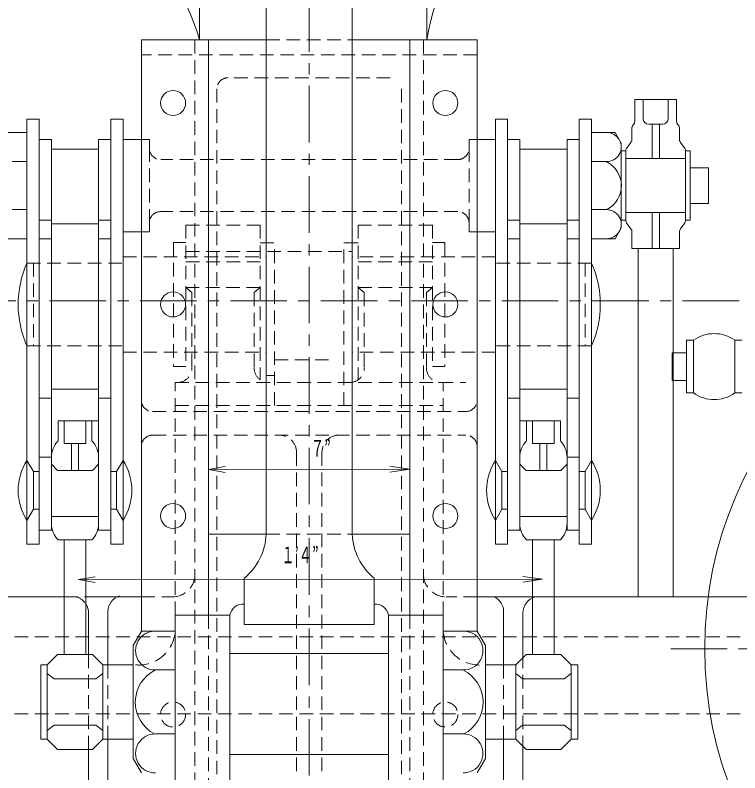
# Model space of a CAD drawing. Units: millimetres, scale not verified. Extents: x -5945 to 5945, y -4205 to 4205.
# Drawn here: x -1834 to -1193, y 980 to 1650 of the extents above; entities that cross this region are included whole.
import ezdxf
from ezdxf.enums import TextEntityAlignment as Align

# ---------------------------------------------------------------- set-up
doc = ezdxf.new("R2010")
doc.units = ezdxf.units.MM
doc.header["$LTSCALE"] = 10
doc.linetypes.add('CHAIN1', pattern=[8, 5, -1, 1, -1])
doc.linetypes.add('DASHED1', pattern=[1.8, 1.2, -0.6])
for name, color, linetype, lineweight in [('0-0_0', 3, 'Continuous', 18), ('0-1_芯', 4, 'CHAIN1', 18), ('0-2_寸法', 2, 'Continuous', 18)]:
    doc.layers.add(name, color=color, linetype=linetype, lineweight=lineweight)
doc.styles.add('ＭＳ ゴシック', font='')
doc.styles.get('ＭＳ ゴシック').set_extended_font_data('MS Gothic')

msp = doc.modelspace()

# ---------------------------------------------------------------- linework, layer by layer
at = {"layer": '0-0_0'}
for p, q in [((-1612.2, 1190.76), (-1612.2, 2036.79)), ((-1536, 1190.76), (-1536, 2036.79)), ((-1671.04, 1731.26), (-1671.04, 1627.92)), ((-1470.11, 1726.64), (-1470.11, 1627.92)), ((-1722.61, 1627.92), (-1612.2, 1627.92)), ((-1722.61, 1627.92), (-1722.61, 1105.1)), ((-1663.1, 1627.92), (-1663.1, 1119.18)), ((-1425.6, 1627.92), (-1536, 1627.92)), ((-1485.1, 1627.92), (-1485.1, 1119.18)), ((-1425.6, 1627.92), (-1425.6, 1105.1)), ((-1278.75, 1575.19), (-1278.75, 1558.44)), ((-1256.48, 1575.19), (-1256.48, 1558.44)), ((-1823.81, 1557.84), (-1823.81, 1181.96)), ((-1823.81, 1557.84), (-1813.02, 1557.84)), ((-1813.02, 1557.84), (-1813.02, 1181.96)), ((-1749.59, 1557.84), (-1738.8, 1557.84)), ((-1749.59, 1557.84), (-1749.59, 1181.96)), ((-1738.8, 1557.84), (-1738.8, 1181.96)), ((-1398.61, 1557.84), (-1409.41, 1557.84)), ((-1409.41, 1557.84), (-1409.41, 1181.96)), ((-1398.61, 1557.84), (-1398.61, 1181.96)), ((-1335.19, 1557.84), (-1335.19, 1181.96)), ((-1324.4, 1557.84), (-1335.19, 1557.84)), ((-1324.4, 1557.84), (-1324.4, 1181.96)), ((-1288.83, 1549.19), (-1288.59, 1540.37)), ((-1273.75, 1553.44), (-1261.48, 1553.44)), ((-1270.86, 1553.44), (-1270.86, 1523)), ((-1264.37, 1553.44), (-1264.37, 1523)), ((-1246.4, 1549.19), (-1246.64, 1540.37)), ((-1823.81, 1546.05), (-1844.62, 1546.05)), ((-1324.4, 1546.05), (-1303.59, 1546.05)), ((-1303.59, 1546.05), (-1298.11, 1536.56)), ((-1813.02, 1539.88), (-1802.22, 1539.88)), ((-1802.22, 1539.88), (-1802.22, 1194.34)), ((-1760.39, 1539.88), (-1760.39, 1194.34)), ((-1749.59, 1539.88), (-1760.39, 1539.88)), ((-1722.61, 1539.88), (-1738.8, 1539.88)), ((-1425.6, 1539.88), (-1409.41, 1539.88)), ((-1398.61, 1539.88), (-1387.82, 1539.88)), ((-1387.82, 1539.88), (-1387.82, 1194.34)), ((-1345.99, 1539.88), (-1345.99, 1194.34)), ((-1335.19, 1539.88), (-1345.99, 1539.88)), ((-1298.11, 1536.56), (-1298.11, 1461.6)), ((-1289.61, 1537.21), (-1292.96, 1532.8)), ((-1245.62, 1537.21), (-1242.27, 1532.8)), ((-1802.22, 1531.17), (-1760.39, 1531.17)), ((-1345.99, 1531.17), (-1387.82, 1531.17)), ((-1293.98, 1529.77), (-1298.11, 1529.77)), ((-1293.98, 1529.77), (-1293.98, 1468.39)), ((-1241.25, 1529.77), (-1241.25, 1468.39)), ((-1293.98, 1523), (-1241.25, 1523)), ((-1823.81, 1520.29), (-1836.92, 1520.29)), ((-1324.4, 1520.29), (-1311.29, 1520.29)), ((-1220.84, 1514.77), (-1237.12, 1514.77)), ((-1220.84, 1514.77), (-1220.84, 1483.39)), ((-1220.84, 1483.39), (-1237.12, 1483.39)), ((-1823.81, 1477.87), (-1836.92, 1477.87)), ((-1324.4, 1477.87), (-1311.29, 1477.87)), ((-1293.98, 1475.16), (-1241.25, 1475.16)), ((-1270.86, 1443.31), (-1270.86, 1475.16)), ((-1264.37, 1443.31), (-1264.37, 1475.16)), ((-1813.02, 1468.5), (-1802.22, 1468.5)), ((-1749.59, 1468.5), (-1760.39, 1468.5)), ((-1398.61, 1468.5), (-1387.82, 1468.5)), ((-1335.19, 1468.5), (-1345.99, 1468.5)), ((-1293.98, 1468.39), (-1298.11, 1468.39)), ((-1241.25, 1468.39), (-1237.12, 1468.39)), ((-1802.22, 1465.39), (-1760.39, 1465.39)), ((-1345.99, 1465.39), (-1387.82, 1465.39)), ((-1303.59, 1452.11), (-1298.11, 1461.6)), ((-1289.61, 1460.95), (-1292.96, 1465.36)), ((-1245.62, 1460.95), (-1242.27, 1465.36)), ((-1722.61, 1458.28), (-1738.8, 1458.28)), ((-1425.6, 1458.28), (-1409.41, 1458.28)), ((-1288.59, 1457.92), (-1288.59, 1443.31)), ((-1246.64, 1457.92), (-1246.64, 1443.31)), ((-1823.81, 1452.11), (-1844.62, 1452.11)), ((-1813.02, 1452.05), (-1802.22, 1452.05)), ((-1749.59, 1452.05), (-1760.39, 1452.05)), ((-1398.61, 1452.05), (-1387.82, 1452.05)), ((-1335.19, 1452.05), (-1345.99, 1452.05)), ((-1324.4, 1452.11), (-1303.59, 1452.11)), ((-1288.59, 1443.31), (-1246.64, 1443.31)), ((-1283, 1443.31), (-1283, 1135.39)), ((-1252.23, 1443.31), (-1252.23, 1135.39)), ((-1240.46, 1362.28), (-1240.46, 1315.73)), ((-1240.46, 1362.28), (-1234.24, 1362.28)), ((-1234.24, 1362.28), (-1234.24, 1315.73)), ((-1197.56, 1362.28), (-1197.56, 1315.73)), ((-1197.56, 1362.28), (-1191.33, 1362.28)), ((-1197.56, 1315.73), (-1197.56, 1362.28)), ((-1252.98, 1351.21), (-1252.98, 1326.8)), ((-1252.98, 1351.21), (-1240.46, 1351.21)), ((-1252.98, 1326.8), (-1240.46, 1326.8)), ((-1802.22, 1318.98), (-1760.39, 1318.98)), ((-1345.99, 1318.98), (-1387.82, 1318.98)), ((-1240.46, 1315.73), (-1234.24, 1315.73)), ((-1197.56, 1315.73), (-1191.33, 1315.73)), ((-1813.02, 1311.11), (-1802.22, 1311.11)), ((-1760.39, 1311.11), (-1749.59, 1311.11)), ((-1387.82, 1311.11), (-1398.61, 1311.11)), ((-1335.19, 1311.11), (-1345.99, 1311.11)), ((-1796.26, 1291.11), (-1760.39, 1291.11)), ((-1796.26, 1291.11), (-1796.26, 1273.23)), ((-1790.88, 1291.11), (-1790.88, 1271.09)), ((-1771.73, 1291.11), (-1771.73, 1271.09)), ((-1766.36, 1291.11), (-1766.36, 1273.23)), ((-1351.95, 1291.11), (-1387.82, 1291.11)), ((-1381.85, 1291.11), (-1381.85, 1273.23)), ((-1376.48, 1291.11), (-1376.48, 1271.09)), ((-1357.32, 1291.11), (-1357.32, 1271.09)), ((-1351.95, 1291.11), (-1351.95, 1273.23)), ((-1790.88, 1271.09), (-1771.73, 1271.09)), ((-1784.36, 1271.09), (-1784.36, 1247.24)), ((-1778.25, 1271.09), (-1778.25, 1247.24)), ((-1357.32, 1271.09), (-1376.48, 1271.09)), ((-1369.96, 1271.09), (-1369.96, 1247.24)), ((-1363.85, 1271.09), (-1363.85, 1247.24)), ((-1802.22, 1258.98), (-1813.02, 1258.98)), ((-1345.99, 1258.98), (-1335.19, 1258.98)), ((-1796.71, 1247.24), (-1802.22, 1252.75)), ((-1796.71, 1247.24), (-1766.01, 1247.24)), ((-1765.9, 1247.24), (-1760.39, 1252.75)), ((-1382.31, 1247.24), (-1387.82, 1252.75)), ((-1351.5, 1247.24), (-1382.2, 1247.24)), ((-1351.5, 1247.24), (-1345.99, 1252.75)), ((-1818.1, 1246.18), (-1818.1, 1212.92)), ((-1744.51, 1246.18), (-1744.51, 1212.92)), ((-1403.7, 1246.18), (-1403.7, 1212.92)), ((-1330.11, 1246.18), (-1330.11, 1212.92)), ((-1802.22, 1206.5), (-1760.39, 1206.5)), ((-1345.99, 1206.5), (-1387.82, 1206.5)), ((-1802.22, 1194.34), (-1813.02, 1194.34)), ((-1749.59, 1194.34), (-1760.39, 1194.34)), ((-1398.61, 1194.34), (-1387.82, 1194.34)), ((-1345.99, 1194.34), (-1335.19, 1194.34)), ((-1663.1, 1190.76), (-1612.2, 1190.76)), ((-1485.1, 1190.76), (-1536, 1190.76)), ((-1823.81, 1181.96), (-1813.02, 1181.96)), ((-1796.26, 1185.87), (-1766.36, 1185.87)), ((-1790.88, 1084.36), (-1790.88, 1185.87)), ((-1771.73, 1084.36), (-1771.73, 1185.87)), ((-1738.8, 1181.96), (-1749.59, 1181.96)), ((-1409.41, 1181.96), (-1398.61, 1181.96)), ((-1351.95, 1185.87), (-1381.85, 1185.87)), ((-1376.48, 1084.36), (-1376.48, 1185.87)), ((-1357.32, 1084.36), (-1357.32, 1185.87)), ((-1324.4, 1181.96), (-1335.19, 1181.96)), ((-1631.56, 1151.96), (-1631.56, 1110.89)), ((-1516.65, 1151.96), (-1516.65, 1110.89)), ((-1971.06, 1135.39), (-1790.88, 1135.39)), ((-1771.73, 1135.39), (-1722.61, 1135.39)), ((-1175.86, 1135.39), (-1425.6, 1135.39)), ((-1769.32, 1120.95), (-1769.32, 1084.36)), ((-1752.29, 1122.02), (-1752.29, 1075.23)), ((-1692.66, 1119.18), (-1692.66, 962.82)), ((-1503.98, 1119.18), (-1503.98, 995.9)), ((-1455.55, 1119.18), (-1503.98, 1119.18)), ((-1455.55, 1119.18), (-1455.55, 962.82)), ((-1402.09, 1122.02), (-1402.09, 1075.23)), ((-1385.06, 1120.95), (-1385.06, 1084.36)), ((-1631.56, 1110.89), (-1516.65, 1110.89)), ((-1722.61, 1105.1), (-1729.91, 1092.44)), ((-1692.66, 1105.1), (-1722.61, 1105.1)), ((-1455.55, 1105.1), (-1425.6, 1105.1)), ((-1425.6, 1105.1), (-1418.3, 1092.44)), ((-1729.91, 1092.44), (-1729.91, 992.41)), ((-1418.3, 1092.44), (-1418.3, 992.41)), ((-1805.82, 1075.23), (-1796.69, 1084.36)), ((-1503.98, 1085.32), (-1644.23, 1085.32)), ((-1342.39, 1075.23), (-1351.52, 1084.36)), ((-1811.62, 1075.23), (-1811.62, 1009.62)), ((-1811.62, 1075.23), (-1805.82, 1075.23)), ((-1805.82, 1075.23), (-1805.82, 1009.62)), ((-1756.79, 1075.23), (-1756.79, 1009.62)), ((-1756.79, 1075.23), (-1729.91, 1075.23)), ((-1391.42, 1075.23), (-1418.3, 1075.23)), ((-1391.42, 1075.23), (-1391.42, 1009.62)), ((-1342.39, 1075.23), (-1342.39, 1009.62)), ((-1336.59, 1075.23), (-1342.39, 1075.23)), ((-1336.59, 1075.23), (-1336.59, 1009.62)), ((-1805.82, 1067.51), (-1799.69, 1063.02)), ((-1756.79, 1067.51), (-1762.92, 1063.02)), ((-1692.66, 1070.73), (-1710.14, 1070.73)), ((-1455.55, 1070.73), (-1438.07, 1070.73)), ((-1391.42, 1067.51), (-1385.29, 1063.02)), ((-1342.39, 1067.51), (-1348.52, 1063.02)), ((-1799.69, 1063.02), (-1762.92, 1063.02)), ((-1348.52, 1063.02), (-1385.29, 1063.02)), ((-1805.82, 1017.34), (-1799.69, 1021.83)), ((-1799.69, 1021.83), (-1762.92, 1021.83)), ((-1756.79, 1017.34), (-1762.92, 1021.83)), ((-1391.42, 1017.34), (-1385.29, 1021.83)), ((-1348.52, 1021.83), (-1385.29, 1021.83)), ((-1342.39, 1017.34), (-1348.52, 1021.83)), ((-1692.66, 1014.12), (-1710.14, 1014.12)), ((-1455.55, 1014.12), (-1438.07, 1014.12)), ((-1811.62, 1009.62), (-1805.82, 1009.62)), ((-1805.82, 1009.62), (-1796.69, 1000.49)), ((-1756.79, 1009.62), (-1729.91, 1009.62)), ((-1756.79, 1009.62), (-1729.91, 1009.62)), ((-1752.29, 1009.62), (-1752.29, 205.4)), ((-1391.42, 1009.62), (-1418.3, 1009.62)), ((-1391.42, 1009.62), (-1418.3, 1009.62)), ((-1402.09, 1009.62), (-1402.09, 205.4)), ((-1342.39, 1009.62), (-1351.52, 1000.49)), ((-1336.59, 1009.62), (-1342.39, 1009.62)), ((-1769.32, 1000.49), (-1769.32, 205.4)), ((-1385.06, 1000.49), (-1385.06, 205.4)), ((-1722.61, 979.75), (-1729.91, 992.41)), ((-1503.98, 995.9), (-1644.23, 995.9)), ((-1644.23, 898.32), (-1644.23, 995.9)), ((-1503.98, 898.32), (-1503.98, 995.9)), ((-1425.6, 979.75), (-1418.3, 992.41))]:
    msp.add_line(p, q, dxfattribs=at)
at = {"layer": '0-0_0', "color": 1, "linetype": 'DASHED1'}
for p, q in [((-1675.21, 1627.92), (-1675.21, 908.43)), ((-1612.2, 1627.92), (-1536, 1627.92)), ((-1473, 1627.92), (-1473, 908.43)), ((-1425.6, 1614.57), (-1722.61, 1614.57)), ((-1502.46, 1594.52), (-1645.75, 1594.52)), ((-1655.75, 1584.52), (-1655.75, 847.87)), ((-1492.46, 1584.52), (-1492.46, 847.87)), ((-1715.5, 1539.88), (-1722.61, 1539.88)), ((-1715.5, 1539.88), (-1715.5, 1532.09)), ((-1432.71, 1539.88), (-1425.6, 1539.88)), ((-1432.71, 1539.88), (-1432.71, 1532.09)), ((-1715.5, 1532.09), (-1715.5, 1466.07)), ((-1432.71, 1532.09), (-1432.71, 1466.07)), ((-1442.71, 1522.09), (-1705.5, 1522.09)), ((-1442.71, 1476.07), (-1705.5, 1476.07)), ((-1715.5, 1466.07), (-1715.5, 1458.28)), ((-1683.16, 1464.2), (-1617.53, 1464.2)), ((-1683.16, 1464.2), (-1683.16, 1339.14)), ((-1617.53, 1464.2), (-1617.53, 1327.45)), ((-1530.68, 1464.2), (-1530.68, 1327.45)), ((-1465.05, 1464.2), (-1530.68, 1464.2)), ((-1465.05, 1464.2), (-1465.05, 1339.14)), ((-1465.05, 1464.2), (-1465.05, 1339.14)), ((-1432.71, 1466.07), (-1432.71, 1458.28)), ((-1715.5, 1458.28), (-1722.61, 1458.28)), ((-1432.71, 1458.28), (-1425.6, 1458.28)), ((-1694.11, 1448.8), (-1683.16, 1448.8)), ((-1694.11, 1448.8), (-1694.11, 1339.14)), ((-1617.53, 1448.47), (-1604.72, 1448.47)), ((-1604.72, 1304.49), (-1604.72, 1448.47)), ((-1543.49, 1304.49), (-1543.49, 1448.47)), ((-1536, 1448.47), (-1543.49, 1448.47)), ((-1530.68, 1448.47), (-1543.49, 1448.47)), ((-1454.1, 1448.8), (-1465.05, 1448.8)), ((-1454.1, 1448.8), (-1454.1, 1339.14)), ((-1683.16, 1440.8), (-1536, 1440.8)), ((-1738.8, 1436.16), (-1612.2, 1436.16)), ((-1409.41, 1436.16), (-1536, 1436.16)), ((-1823.81, 1430.62), (-1738.8, 1430.62)), ((-1818.1, 1430.62), (-1818.1, 1357.32)), ((-1683.16, 1431.52), (-1617.53, 1431.52)), ((-1465.05, 1431.52), (-1530.68, 1431.52)), ((-1324.4, 1430.62), (-1409.41, 1430.62)), ((-1330.11, 1430.62), (-1330.11, 1357.32)), ((-1683.16, 1409.07), (-1677.84, 1404.46)), ((-1617.53, 1409.07), (-1683.16, 1409.07)), ((-1617.53, 1409.07), (-1622.85, 1404.46)), ((-1530.68, 1409.07), (-1525.36, 1404.46)), ((-1530.68, 1409.07), (-1465.05, 1409.07)), ((-1465.05, 1409.07), (-1470.37, 1404.46)), ((-1677.84, 1404.46), (-1677.84, 1337.94)), ((-1622.85, 1404.46), (-1622.85, 1337.94)), ((-1525.36, 1404.46), (-1525.36, 1337.94)), ((-1470.37, 1404.46), (-1470.37, 1337.94)), ((-1823.81, 1357.32), (-1738.8, 1357.32)), ((-1324.4, 1357.32), (-1409.41, 1357.32)), ((-1738.8, 1351.78), (-1612.2, 1351.78)), ((-1409.41, 1351.78), (-1536, 1351.78)), ((-1604.72, 1344.98), (-1557.14, 1344.98)), ((-1694.11, 1339.14), (-1683.16, 1339.14)), ((-1454.1, 1339.14), (-1465.05, 1339.14)), ((-1612.2, 1331.23), (-1604.72, 1331.23)), ((-1692.66, 1324.94), (-1435.6, 1324.94)), ((-1692.66, 1119.18), (-1692.66, 1324.94)), ((-1455.55, 1119.18), (-1455.55, 1324.94)), ((-1692.66, 1304.49), (-1455.55, 1304.49)), ((-1712.61, 1299.25), (-1435.6, 1299.25)), ((-1712.61, 1278.35), (-1435.6, 1278.35)), ((-1585.4, 1263.35), (-1585.4, 978.32)), ((-1562.8, 1263.35), (-1562.8, 978.32)), ((-1612.2, 1190.76), (-1536, 1190.76)), ((-1790.88, 1135.39), (-1771.73, 1135.39)), ((-1722.61, 1135.39), (-1695.21, 1135.39)), ((-1425.6, 1135.39), (-1453, 1135.39)), ((-1663.1, 1119.18), (-1663.1, 828.64)), ((-1485.1, 1119.18), (-1485.1, 828.64)), ((-3040.75, 1100.16), (-203.94, 1100.16)), ((-1769.32, 1084.36), (-1769.32, 1000.49)), ((-1385.06, 1084.36), (-1385.06, 1000.49)), ((-1752.29, 1075.23), (-1752.29, 1009.62)), ((-1402.09, 1075.23), (-1402.09, 1009.62)), ((-3040.75, 1031.95), (-203.94, 1031.95))]:
    msp.add_line(p, q, dxfattribs=at)
at = {"layer": '0-0_0'}
for points in [[(-1249.1, 1575.19), (-1286.12, 1575.19), (-1286.12, 1556.16)], [(-1286.12, 1575.19), (-1249.1, 1575.19), (-1249.1, 1556.16)], [(-1241.25, 1529.77), (-1237.12, 1529.77), (-1237.12, 1468.39)], [(-1823.81, 1256.07), (-1818.1, 1246.18), (-1813.02, 1246.18)], [(-1738.8, 1256.07), (-1744.51, 1246.18), (-1749.59, 1246.18)], [(-1409.41, 1256.07), (-1403.7, 1246.18), (-1398.61, 1246.18)], [(-1324.4, 1256.07), (-1330.11, 1246.18), (-1335.19, 1246.18)], [(-1823.81, 1203.03), (-1818.1, 1212.92), (-1813.02, 1212.92)], [(-1738.8, 1203.03), (-1744.51, 1212.92), (-1749.59, 1212.92)], [(-1409.41, 1203.03), (-1403.7, 1212.92), (-1398.61, 1212.92)], [(-1324.4, 1203.03), (-1330.11, 1212.92), (-1335.19, 1212.92)], [(-1692.66, 1119.18), (-1644.23, 1119.18), (-1644.23, 995.9)], [(-1756.79, 1075.23), (-1765.92, 1084.36), (-1796.69, 1084.36)], [(-1391.42, 1075.23), (-1382.29, 1084.36), (-1351.52, 1084.36)], [(-1756.79, 1009.62), (-1765.92, 1000.49), (-1796.69, 1000.49)], [(-1391.42, 1009.62), (-1382.29, 1000.49), (-1351.52, 1000.49)]]:
    msp.add_lwpolyline(points, dxfattribs=at)
for centre, radius in [((-1694.53, 1572.09), 11.08), ((-1453.68, 1572.09), 11.08), ((-879.37, 1089.41), 344.86), ((-1694.53, 1393.97), 11.08), ((-1453.68, 1393.97), 11.08), ((-1694.53, 1206.93), 11.08), ((-1453.68, 1206.93), 11.08)]:
    msp.add_circle(centre, radius, dxfattribs=at)
at = {"layer": '0-0_0', "color": 1, "linetype": 'DASHED1'}
for centre in [(-1694.53, 1031.37), (-1453.68, 1031.37), (-1453.68, 1031.37)]:
    msp.add_circle(centre, 11.08, dxfattribs=at)
at = {"layer": '0-0_0'}
for centre, radius, start, end in [((-1957.13, 1537.19), 300.13, 17.59529, 42.93708), ((-1269.23, 1595.49), 203.47, 134.09046, 170.83072), ((-1291.12, 1556.16), 5, 316.84413, 0), ((-1273.75, 1558.44), 5, 180, 270), ((-1261.48, 1558.44), 5, 270, 0), ((-1244.1, 1556.16), 5, 180, 223.15587), ((-1283.83, 1549.32), 5, 136.84413, 181.53507), ((-1251.4, 1549.32), 5, 358.46493, 43.15587), ((-1310.99, 1533.17), 12.88, 268.6602, 91.3398), ((-1293.59, 1540.24), 5, 322.79981, 1.53507), ((-1241.64, 1540.24), 5, 178.46493, 217.20019), ((-1288.98, 1529.77), 5, 142.79981, 180), ((-1246.25, 1529.77), 5, 0, 37.20019), ((-1321.7, 1498.93), 23.77, 297.60555, 64.02141), ((-1310.99, 1464.99), 12.88, 268.6602, 91.3398), ((-1288.98, 1468.39), 5, 180, 217.20019), ((-1246.25, 1468.39), 5, 322.79981, 0), ((-1293.59, 1457.92), 5, 0, 37.20019), ((-1241.64, 1457.92), 5, 142.79981, 180), ((-1741.35, 1393.97), 90.24, 156.03782, 203.96218), ((-1406.85, 1393.97), 90.24, 336.03782, 23.96218), ((-1215.9, 1336.96), 31.26, 54.08711, 125.91289), ((-1215.9, 1341.05), 31.26, 234.08711, 305.91289), ((-1782.22, 1258.98), 20, 134.56676, 180), ((-1780.39, 1258.98), 20, 0, 45.43324), ((-1367.82, 1258.98), 20, 134.56676, 180), ((-1365.99, 1258.98), 20, 0, 45.43324), ((-1782.49, 1229.55), 49.1, 147.31178, 212.68822), ((-1780.13, 1229.55), 49.1, 327.31178, 32.68822), ((-1368.08, 1229.55), 49.1, 147.31178, 212.68822), ((-1365.72, 1229.55), 49.1, 327.31178, 32.68822), ((-1782.22, 1200.12), 20, 180, 225.43324), ((-1780.39, 1200.12), 20, 314.56676, 0), ((-1367.82, 1200.12), 20, 180, 225.43324), ((-1365.99, 1200.12), 20, 314.56676, 0), ((-1664.9, 1192.82), 52.73, 309.2093, 357.76155), ((-1483.31, 1192.82), 52.73, 182.23845, 230.7907), ((-1737.29, 1122.02), 15, 107.58253, 180), ((-1417.09, 1122.02), 15, 0, 62.99832), ((-1370.06, 1120.95), 15, 105.8009, 180), ((-1784.32, 1120.95), 15, 0, 32.91276), ((-1632.75, 1117.33), 11.63, 84.14862, 170.85047), ((-1515.46, 1117.33), 11.63, 9.14953, 95.85138), ((-1710.55, 1087.91), 17.19, 88.6602, 271.3398), ((-1437.66, 1087.91), 17.19, 268.6602, 91.3398), ((-1696.25, 1042.22), 31.71, 115.97859, 242.39445), ((-1451.96, 1042.22), 31.71, 297.60555, 64.02141), ((-1710.55, 996.94), 17.19, 88.6602, 271.3398), ((-1437.66, 996.94), 17.19, 268.6602, 91.3398)]:
    msp.add_arc(centre, radius, start, end, dxfattribs=at)
at = {"layer": '0-0_0', "color": 1, "linetype": 'DASHED1'}
for centre, radius, start, end in [((-1645.75, 1584.52), 10, 90, 180), ((-1705.5, 1532.09), 10, 180, 270), ((-1442.71, 1532.09), 10, 270, 0), ((-1705.5, 1466.07), 10, 90, 180), ((-1442.71, 1466.07), 10, 360, 90), ((-1690.84, 1337.94), 13, 270, 0), ((-1609.85, 1337.94), 13, 180, 270), ((-1538.36, 1337.94), 13, 270, 0), ((-1457.37, 1337.94), 13, 180, 270), ((-1712.61, 1309.25), 10, 180, 270), ((-1435.6, 1309.25), 10, 270, 0), ((-1712.61, 1268.35), 10, 90, 180), ((-1600.4, 1263.35), 15, 0, 90), ((-1547.8, 1263.35), 15, 90, 180), ((-1435.6, 1268.35), 10, 0, 90), ((-1695.21, 1155.39), 20, 270, 0), ((-1453, 1155.39), 20, 180, 270), ((-1784.32, 1120.95), 15, 32.91276, 74.1991), ((-1724.86, 1107.38), 32.28, 264.89527, 355.93867), ((-1423.35, 1107.38), 32.28, 184.06133, 275.10473)]:
    msp.add_arc(centre, radius, start, end, dxfattribs=at)
at = {"layer": '0-1_芯'}
for p, q in [((-1574.1, -3262.7), (-1574.1, 3120.85)), ((-3323.77, 1397.06), (3217.37, 1397.06)), ((-1254.3, 1089.41), (-504.45, 1089.41))]:
    msp.add_line(p, q, dxfattribs=at)
at = {"layer": '0-2_寸法'}
for p, q in [((-1663.1, 1247.98), (-1648.33, 1245.38)), ((-1485.1, 1248.3), (-1502.67, 1250.89)), ((-1485.1, 1248.3), (-1502.67, 1245.68)), ((-1367.66, 1150.92), (-1385.23, 1153.52)), ((-1778.34, 1150.61), (-1763.57, 1148)), ((-1367.66, 1150.92), (-1385.23, 1148.31))]:
    msp.add_line(p, q, dxfattribs=at)
for points in [[(-1485.1, 1248.3), (-1663.1, 1247.98), (-1648.33, 1250.59)], [(-1367.66, 1150.92), (-1778.34, 1150.61), (-1763.57, 1153.21)]]:
    msp.add_lwpolyline(points, dxfattribs=at)

# ---------------------------------------------------------------- texts
at = {"layer": '0-2_寸法', "style": 'ＭＳ ゴシック', "width": 0.6}
for s, p in [('７”', (-1572.84, 1254.95)), ('１’４”', (-1598.88, 1160.75))]:
    msp.add_text(s, height=14.66, dxfattribs=at).set_placement(p, align=Align.BOTTOM_LEFT)

doc.saveas('drawing.dxf')
